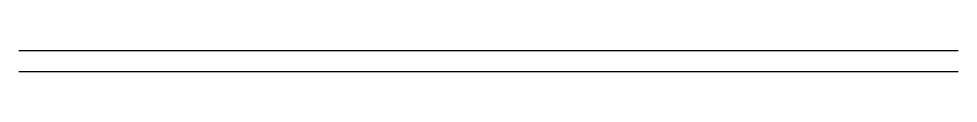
# Model space of a CAD drawing. Header units: metres. Extents: x 13163.5 to 13183.5, y 18615.9 to 18616.4.
import ezdxf

# ---------------------------------------------------------------- set-up
doc = ezdxf.new("R2010")
doc.units = ezdxf.units.M
doc.layers.add('PUB_DIM', color=90, linetype='Continuous')

msp = doc.modelspace()

# ---------------------------------------------------------------- linework, layer by layer
at = {"layer": 'PUB_DIM'}
for p, q in [((13163.46, 18616.37), (13183.51, 18616.37)), ((13163.46, 18615.92), (13183.51, 18615.92))]:
    msp.add_line(p, q, dxfattribs=at)

doc.saveas('drawing.dxf')
